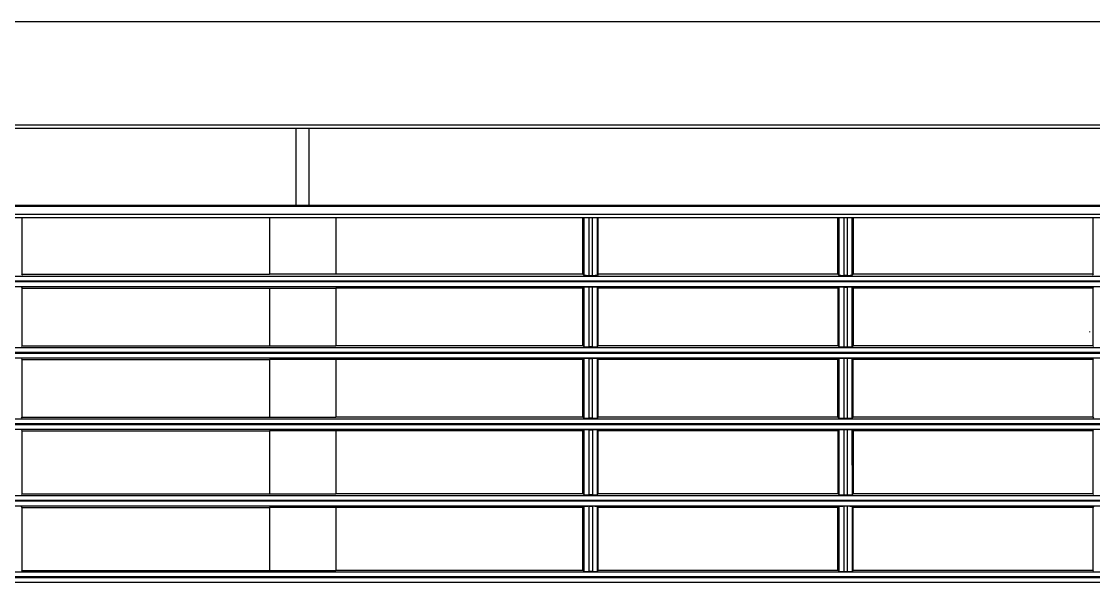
# Model space of a CAD drawing. Header units: millimetres. Extents: x -13830 to 215738, y -24143 to 193994.
# Drawn here: x 53665.7 to 53876, y 95818.5 to 95928.5 of the extents above; entities that cross this region are included whole.
import ezdxf

# ---------------------------------------------------------------- set-up
doc = ezdxf.new("R2010")
doc.units = ezdxf.units.MM
doc.header["$LTSCALE"] = 100
doc.layers.add('A-Fin-Stone', color=64, linetype='CONTINUOUS')
doc.layers.add('PRANDCM', color=7, linetype='CONTINUOUS')
doc.layers.add('M-2019.7.9', color=6, linetype='CONTINUOUS', lineweight=15)

# ---------------------------------------------------------------- blocks, each defined once
blk = doc.blocks.new('FXAP22-36NVC-F')
at = {"layer": 'PRANDCM', "linetype": 'Continuous'}
for p, q in [((303.89, 419.32), (929.89, 419.32)), ((929.14, 419.42), (304.64, 419.42)), ((305.14, 420.42), (928.64, 420.42)), ((928.64, 418.32), (305.14, 418.32)), ((461.89, 418.03), (461.73, 418.2)), ((461.89, 405.69), (461.89, 418.03)), ((461.89, 418.03), (508.89, 418.03)), ((509.05, 418.2), (508.89, 418.03)), ((508.89, 418.03), (508.89, 418.03)), ((508.89, 418.03), (508.89, 405.69)), ((509.06, 418.2), (509.05, 418.2)), ((509.05, 418.2), (509.05, 416.83)), ((509.05, 416.83), (509.05, 415.53)), ((509.08, 418.21), (509.06, 418.2)), ((509.11, 418.21), (509.08, 418.21)), ((509.14, 418.22), (509.11, 418.21)), ((509.18, 418.22), (509.14, 418.22)), ((509.23, 418.22), (509.18, 418.22)), ((509.29, 418.23), (509.23, 418.22)), ((509.36, 418.23), (509.29, 418.23)), ((509.43, 418.24), (509.36, 418.23)), ((509.51, 418.24), (509.43, 418.24)), ((509.59, 418.24), (509.51, 418.24)), ((509.68, 418.24), (509.59, 418.24)), ((509.76, 418.24), (509.68, 418.24)), ((509.85, 418.25), (509.76, 418.24)), ((509.95, 418.25), (509.85, 418.25)), ((510.05, 418.25), (509.95, 418.25)), ((510.73, 418.25), (510.05, 418.25)), ((510.05, 416.87), (510.05, 418.25)), ((510.05, 415.56), (510.05, 416.87)), ((511.73, 418.2), (511.89, 418.03)), ((511.73, 416.83), (511.73, 418.2)), ((511.73, 415.53), (511.73, 416.83)), ((511.89, 418.03), (558.89, 418.03)), ((511.89, 418.03), (511.89, 418.03)), ((511.89, 418.03), (511.89, 405.69)), ((559.05, 418.2), (558.89, 418.03)), ((558.89, 418.03), (558.89, 405.69)), ((559.06, 418.2), (559.05, 418.2)), ((559.08, 418.21), (559.06, 418.2)), ((559.11, 418.21), (559.08, 418.21)), ((559.14, 418.22), (559.11, 418.21)), ((559.18, 418.22), (559.14, 418.22)), ((559.23, 418.22), (559.18, 418.22)), ((559.29, 418.23), (559.23, 418.22)), ((559.36, 418.23), (559.29, 418.23)), ((559.43, 418.24), (559.36, 418.23)), ((559.51, 418.24), (559.43, 418.24)), ((559.59, 418.24), (559.51, 418.24)), ((559.68, 418.24), (559.59, 418.24)), ((559.76, 418.24), (559.68, 418.24)), ((559.85, 418.25), (559.76, 418.24)), ((559.95, 418.25), (559.85, 418.25)), ((560.05, 418.25), (559.95, 418.25)), ((560.05, 418.25), (560.73, 418.25)), ((560.05, 416.87), (560.05, 418.25)), ((560.05, 415.56), (560.05, 416.87)), ((561.73, 418.2), (561.89, 418.03)), ((561.89, 418.03), (561.89, 405.69)), ((561.89, 418.03), (610.39, 418.03)), ((610.39, 405.69), (610.39, 418.03)), ((623.39, 418.03), (610.39, 418.03)), ((671.89, 418.03), (623.39, 418.03)), ((623.39, 405.69), (623.39, 418.03)), ((672.05, 418.2), (671.89, 418.03)), ((671.89, 418.03), (671.89, 405.69)), ((509.05, 415.53), (509.05, 414.27)), ((510.05, 414.29), (510.05, 415.56)), ((511.73, 414.27), (511.73, 415.53)), ((560.05, 414.29), (560.05, 415.56)), ((509.05, 414.27), (509.05, 413.05)), ((509.05, 413.05), (509.05, 411.84)), ((510.05, 413.06), (510.05, 414.29)), ((510.05, 411.84), (510.05, 413.06)), ((511.73, 413.05), (511.73, 414.27)), ((511.73, 411.84), (511.73, 413.05)), ((560.05, 413.06), (560.05, 414.29)), ((560.05, 411.84), (560.05, 413.06)), ((509.05, 411.84), (509.05, 410.64)), ((509.05, 410.64), (509.05, 409.42)), ((510.05, 410.63), (510.05, 411.84)), ((510.05, 409.4), (510.05, 410.63)), ((511.72, 409.42), (511.73, 410.64)), ((511.73, 410.64), (511.73, 411.84)), ((560.05, 410.63), (560.05, 411.84)), ((560.05, 409.4), (560.05, 410.63)), ((509.05, 409.42), (509.05, 408.17)), ((509.05, 408.17), (509.05, 406.88)), ((510.05, 408.14), (510.05, 409.4)), ((510.05, 406.84), (510.05, 408.14)), ((511.72, 408.17), (511.72, 409.42)), ((511.72, 406.88), (511.72, 408.17)), ((560.05, 408.14), (560.05, 409.4)), ((560.05, 406.84), (560.05, 408.14)), ((509.05, 406.88), (509.05, 405.52)), ((510.05, 405.47), (510.05, 406.84)), ((511.72, 405.52), (511.72, 406.88)), ((560.05, 405.47), (560.05, 406.84)), ((303.89, 404.32), (929.89, 404.32)), ((929.14, 404.42), (304.64, 404.42)), ((305.14, 405.42), (928.64, 405.42)), ((461.72, 405.52), (461.89, 405.69)), ((461.89, 405.69), (508.89, 405.69)), ((508.89, 405.69), (509.05, 405.52)), ((508.89, 405.69), (508.89, 405.69)), ((510.05, 405.47), (510.73, 405.47)), ((510.73, 405.47), (510.83, 405.47)), ((510.83, 405.47), (510.92, 405.47)), ((510.92, 405.47), (511.01, 405.48)), ((511.01, 405.48), (511.1, 405.48)), ((511.1, 405.48), (511.18, 405.48)), ((511.18, 405.48), (511.27, 405.48)), ((511.27, 405.48), (511.34, 405.48)), ((511.34, 405.48), (511.42, 405.49)), ((511.42, 405.49), (511.48, 405.49)), ((511.48, 405.49), (511.54, 405.5)), ((511.54, 405.5), (511.59, 405.5)), ((511.59, 405.5), (511.63, 405.5)), ((511.63, 405.5), (511.67, 405.51)), ((511.67, 405.51), (511.69, 405.51)), ((511.69, 405.51), (511.71, 405.52)), ((511.71, 405.52), (511.72, 405.52)), ((511.89, 405.69), (511.72, 405.52)), ((511.89, 405.69), (558.89, 405.69)), ((511.89, 405.69), (511.89, 405.69)), ((558.89, 405.69), (559.05, 405.52)), ((560.73, 405.47), (560.05, 405.47)), ((560.73, 405.47), (560.83, 405.47)), ((560.83, 405.47), (560.92, 405.47)), ((560.92, 405.47), (561.01, 405.48)), ((561.01, 405.48), (561.1, 405.48)), ((561.1, 405.48), (561.18, 405.48)), ((561.18, 405.48), (561.27, 405.48)), ((561.27, 405.48), (561.34, 405.48)), ((561.34, 405.48), (561.42, 405.49)), ((561.42, 405.49), (561.48, 405.49)), ((561.48, 405.49), (561.54, 405.5)), ((561.54, 405.5), (561.59, 405.5)), ((561.59, 405.5), (561.63, 405.5)), ((561.63, 405.5), (561.67, 405.51)), ((561.67, 405.51), (561.69, 405.51)), ((561.69, 405.51), (561.71, 405.52)), ((561.71, 405.52), (561.72, 405.52)), ((561.89, 405.69), (561.72, 405.52)), ((561.89, 405.69), (610.39, 405.69)), ((610.39, 405.69), (623.39, 405.69)), ((671.89, 405.69), (623.39, 405.69)), ((671.89, 405.69), (672.05, 405.52)), ((928.64, 403.32), (305.14, 403.32)), ((461.89, 403.02), (461.72, 403.18)), ((461.89, 403.02), (508.88, 403.02)), ((461.89, 390.69), (461.89, 403.02)), ((508.88, 403.02), (508.89, 403.01)), ((509.05, 403.18), (508.89, 403.01)), ((508.89, 401.69), (508.89, 403.01)), ((509.07, 403.19), (509.05, 403.18)), ((509.05, 403.18), (509.05, 401.82)), ((509.05, 401.82), (509.05, 400.52)), ((509.09, 403.19), (509.07, 403.19)), ((509.11, 403.2), (509.09, 403.19)), ((509.14, 403.2), (509.11, 403.2)), ((509.18, 403.21), (509.14, 403.2)), ((509.23, 403.21), (509.18, 403.21)), ((509.29, 403.22), (509.23, 403.21)), ((509.36, 403.22), (509.29, 403.22)), ((509.43, 403.22), (509.36, 403.22)), ((509.51, 403.23), (509.43, 403.22)), ((509.59, 403.23), (509.51, 403.23)), ((509.68, 403.23), (509.59, 403.23)), ((509.76, 403.23), (509.68, 403.23)), ((509.86, 403.23), (509.76, 403.23)), ((509.95, 403.24), (509.86, 403.23)), ((510.05, 403.24), (509.95, 403.24)), ((510.73, 403.24), (510.05, 403.24)), ((510.05, 401.86), (510.05, 403.24)), ((510.05, 400.55), (510.05, 401.86)), ((511.72, 403.18), (511.89, 403.01)), ((511.72, 401.82), (511.72, 403.18)), ((511.72, 400.52), (511.72, 401.82)), ((511.89, 403.02), (511.89, 403.01)), ((511.89, 403.02), (558.89, 403.02)), ((511.89, 401.69), (511.89, 403.01)), ((559.05, 403.18), (558.89, 403.02)), ((558.89, 403.02), (558.89, 390.69)), ((559.07, 403.19), (559.05, 403.18)), ((559.09, 403.19), (559.07, 403.19)), ((559.11, 403.2), (559.09, 403.19)), ((559.14, 403.2), (559.11, 403.2)), ((559.18, 403.21), (559.14, 403.2)), ((559.23, 403.21), (559.18, 403.21)), ((559.29, 403.22), (559.23, 403.21)), ((559.36, 403.22), (559.29, 403.22)), ((559.43, 403.22), (559.36, 403.22)), ((559.51, 403.23), (559.43, 403.22)), ((559.59, 403.23), (559.51, 403.23)), ((559.68, 403.23), (559.59, 403.23)), ((559.76, 403.23), (559.68, 403.23)), ((559.86, 403.23), (559.76, 403.23)), ((559.95, 403.24), (559.86, 403.23)), ((560.05, 403.24), (559.95, 403.24)), ((560.05, 403.24), (560.73, 403.24)), ((560.05, 401.86), (560.05, 403.24)), ((560.05, 400.55), (560.05, 401.86)), ((561.72, 403.18), (561.89, 403.02)), ((561.89, 403.02), (561.89, 390.69)), ((561.89, 403.02), (610.39, 403.02)), ((623.39, 403.02), (610.39, 403.02)), ((610.39, 390.69), (610.39, 403.02)), ((623.39, 390.69), (623.39, 403.02)), ((671.89, 403.02), (623.39, 403.02)), ((672.05, 403.18), (671.89, 403.02)), ((671.89, 403.02), (671.89, 390.69)), ((508.89, 400.42), (508.89, 401.69)), ((508.89, 399.2), (508.89, 400.42)), ((509.05, 400.52), (509.05, 399.26)), ((510.05, 399.28), (510.05, 400.55)), ((511.72, 399.26), (511.72, 400.52)), ((511.89, 400.42), (511.89, 401.69)), ((511.89, 399.2), (511.89, 400.42)), ((560.05, 399.28), (560.05, 400.55)), ((508.89, 398.01), (508.89, 399.2)), ((508.89, 396.83), (508.89, 398.01)), ((509.05, 399.26), (509.05, 398.04)), ((509.05, 398.04), (509.06, 396.83)), ((510.05, 398.05), (510.05, 399.28)), ((510.05, 396.83), (510.05, 398.05)), ((511.72, 398.04), (511.72, 399.26)), ((511.72, 396.83), (511.72, 398.04)), ((511.89, 398.01), (511.89, 399.2)), ((511.89, 396.83), (511.89, 398.01)), ((560.05, 398.05), (560.05, 399.28)), ((560.05, 396.83), (560.05, 398.05)), ((508.89, 395.66), (508.89, 396.83)), ((508.89, 394.48), (508.89, 395.66)), ((509.06, 396.83), (509.06, 395.63)), ((509.06, 395.63), (509.06, 394.41)), ((510.05, 395.62), (510.05, 396.83)), ((510.05, 394.39), (510.05, 395.62)), ((511.72, 395.63), (511.72, 396.83)), ((511.72, 394.41), (511.72, 395.63)), ((511.89, 395.66), (511.89, 396.83)), ((511.89, 394.48), (511.89, 395.66)), ((560.05, 395.62), (560.05, 396.83)), ((560.05, 394.39), (560.05, 395.62)), ((508.89, 393.26), (508.89, 394.48)), ((509.06, 394.41), (509.06, 393.17)), ((510.05, 393.14), (510.05, 394.39)), ((511.72, 393.17), (511.72, 394.41)), ((511.89, 393.26), (511.89, 394.48)), ((560.05, 393.14), (560.05, 394.39)), ((508.89, 392.01), (508.89, 393.26)), ((508.89, 390.7), (508.89, 392.01)), ((509.06, 393.17), (509.06, 391.88)), ((509.06, 391.88), (509.06, 390.53)), ((510.05, 391.84), (510.05, 393.14)), ((510.05, 390.48), (510.05, 391.84)), ((511.72, 391.88), (511.72, 393.17)), ((511.72, 390.53), (511.72, 391.88)), ((511.89, 392.01), (511.89, 393.26)), ((511.89, 390.7), (511.89, 392.01)), ((560.05, 391.84), (560.05, 393.14)), ((560.05, 390.48), (560.05, 391.84)), ((303.89, 389.32), (929.89, 389.32)), ((929.14, 389.42), (304.64, 389.42)), ((305.14, 390.42), (928.64, 390.42)), ((461.72, 390.53), (461.89, 390.69)), ((461.89, 390.69), (508.88, 390.69)), ((508.88, 390.69), (508.89, 390.7)), ((508.89, 390.7), (509.06, 390.53)), ((510.05, 390.48), (510.72, 390.48)), ((510.72, 390.48), (510.82, 390.48)), ((510.82, 390.48), (510.92, 390.48)), ((510.92, 390.48), (511.01, 390.48)), ((511.01, 390.48), (511.1, 390.48)), ((511.1, 390.48), (511.18, 390.48)), ((511.18, 390.48), (511.26, 390.49)), ((511.26, 390.49), (511.34, 390.49)), ((511.34, 390.49), (511.42, 390.49)), ((511.42, 390.49), (511.48, 390.5)), ((511.48, 390.5), (511.54, 390.5)), ((511.54, 390.5), (511.59, 390.5)), ((511.59, 390.5), (511.63, 390.51)), ((511.63, 390.51), (511.67, 390.51)), ((511.67, 390.51), (511.69, 390.52)), ((511.69, 390.52), (511.71, 390.52)), ((511.71, 390.52), (511.72, 390.53)), ((511.89, 390.7), (511.72, 390.53)), ((511.89, 390.69), (511.89, 390.7)), ((511.89, 390.69), (558.89, 390.69)), ((558.89, 390.69), (559.06, 390.53)), ((560.72, 390.48), (560.05, 390.48)), ((560.72, 390.48), (560.82, 390.48)), ((560.82, 390.48), (560.92, 390.48)), ((560.92, 390.48), (561.01, 390.48)), ((561.01, 390.48), (561.1, 390.48)), ((561.1, 390.48), (561.18, 390.48)), ((561.18, 390.48), (561.26, 390.49)), ((561.26, 390.49), (561.34, 390.49)), ((561.34, 390.49), (561.42, 390.49)), ((561.42, 390.49), (561.48, 390.5)), ((561.48, 390.5), (561.54, 390.5)), ((561.54, 390.5), (561.59, 390.5)), ((561.59, 390.5), (561.63, 390.51)), ((561.63, 390.51), (561.67, 390.51)), ((561.67, 390.51), (561.69, 390.52)), ((561.69, 390.52), (561.71, 390.52)), ((561.71, 390.52), (561.72, 390.53)), ((561.89, 390.69), (561.72, 390.53)), ((561.89, 390.69), (610.39, 390.69)), ((610.39, 390.69), (623.39, 390.69)), ((671.89, 390.69), (623.39, 390.69)), ((671.89, 390.69), (672.06, 390.53)), ((928.64, 388.32), (305.14, 388.32)), ((461.89, 388), (461.72, 388.17)), ((461.89, 376.7), (461.89, 388)), ((461.89, 388), (508.88, 388)), ((508.88, 388), (508.89, 388)), ((509.06, 388.17), (508.89, 388)), ((508.89, 388), (508.89, 376.7)), ((509.07, 388.18), (509.06, 388.17)), ((509.06, 388.17), (509.06, 386.91)), ((509.09, 388.18), (509.07, 388.18)), ((509.11, 388.19), (509.09, 388.18)), ((509.14, 388.19), (509.11, 388.19)), ((509.18, 388.19), (509.14, 388.19)), ((509.23, 388.2), (509.18, 388.19)), ((509.29, 388.2), (509.23, 388.2)), ((509.36, 388.21), (509.29, 388.2)), ((509.43, 388.21), (509.36, 388.21)), ((509.51, 388.21), (509.43, 388.21)), ((509.59, 388.22), (509.51, 388.21)), ((509.68, 388.22), (509.59, 388.22)), ((509.76, 388.22), (509.68, 388.22)), ((509.86, 388.22), (509.76, 388.22)), ((509.95, 388.22), (509.86, 388.22)), ((510.06, 388.22), (509.95, 388.22)), ((510.72, 388.22), (510.06, 388.22)), ((510.06, 386.96), (510.06, 388.22)), ((511.72, 388.17), (511.89, 388)), ((511.72, 386.91), (511.72, 388.17)), ((511.89, 388), (511.89, 388)), ((511.89, 388), (558.89, 388)), ((511.89, 388), (511.89, 376.7)), ((559.06, 388.17), (558.89, 388)), ((558.89, 388), (558.89, 376.7)), ((559.07, 388.18), (559.06, 388.17)), ((559.09, 388.18), (559.07, 388.18)), ((559.11, 388.19), (559.09, 388.18)), ((559.14, 388.19), (559.11, 388.19)), ((559.18, 388.19), (559.14, 388.19)), ((559.23, 388.2), (559.18, 388.19)), ((559.29, 388.2), (559.23, 388.2)), ((559.36, 388.21), (559.29, 388.2)), ((559.43, 388.21), (559.36, 388.21)), ((559.51, 388.21), (559.43, 388.21)), ((559.59, 388.22), (559.51, 388.21)), ((559.68, 388.22), (559.59, 388.22)), ((559.76, 388.22), (559.68, 388.22)), ((559.86, 388.22), (559.76, 388.22)), ((559.95, 388.22), (559.86, 388.22)), ((560.06, 388.22), (559.95, 388.22)), ((560.06, 388.22), (560.72, 388.22)), ((560.06, 386.96), (560.06, 388.22)), ((561.72, 388.17), (561.89, 388)), ((561.89, 388), (610.39, 388)), ((561.89, 388), (561.89, 376.7)), ((610.39, 376.7), (610.39, 388)), ((623.39, 388), (610.39, 388)), ((671.89, 388), (623.39, 388)), ((623.39, 376.7), (623.39, 388)), ((672.06, 388.17), (671.89, 388)), ((671.89, 388), (671.89, 376.7)), ((509.06, 386.91), (509.06, 385.72)), ((509.06, 385.72), (509.06, 384.56)), ((510.06, 385.75), (510.06, 386.96)), ((510.06, 384.58), (510.06, 385.75)), ((511.72, 385.72), (511.72, 386.91)), ((511.72, 384.56), (511.72, 385.72)), ((560.06, 385.75), (560.06, 386.96)), ((560.06, 384.58), (560.06, 385.75)), ((509.06, 384.56), (509.06, 383.44)), ((509.06, 383.44), (509.06, 382.33)), ((510.06, 383.45), (510.06, 384.58)), ((510.06, 382.33), (510.06, 383.45)), ((511.72, 383.44), (511.72, 384.56)), ((511.72, 382.33), (511.72, 383.44)), ((560.06, 383.45), (560.06, 384.58)), ((560.06, 382.33), (560.06, 383.45)), ((509.06, 382.33), (509.06, 381.22)), ((509.06, 381.22), (509.06, 380.1)), ((510.06, 381.21), (510.06, 382.33)), ((510.06, 380.08), (510.06, 381.21)), ((511.72, 381.22), (511.72, 382.33)), ((511.72, 380.1), (511.72, 381.22)), ((560.06, 381.21), (560.06, 382.33)), ((560.06, 380.08), (560.06, 381.21)), ((509.06, 380.1), (509.06, 378.96)), ((509.06, 378.96), (509.06, 377.77)), ((510.06, 378.93), (510.06, 380.08)), ((510.06, 377.73), (510.06, 378.93)), ((511.72, 378.96), (511.72, 380.1)), ((511.72, 377.77), (511.72, 378.96)), ((560.06, 378.93), (560.06, 380.08)), ((560.06, 377.73), (560.06, 378.93)), ((461.72, 376.53), (461.89, 376.7)), ((461.89, 376.7), (508.88, 376.7)), ((508.88, 376.7), (508.89, 376.7)), ((508.89, 376.7), (509.06, 376.53)), ((509.06, 377.77), (509.06, 376.53)), ((510.06, 376.48), (510.06, 377.73)), ((510.06, 376.48), (510.72, 376.48)), ((510.72, 376.48), (510.82, 376.48)), ((510.82, 376.48), (510.92, 376.48)), ((510.92, 376.48), (511.01, 376.48)), ((511.01, 376.48), (511.1, 376.49)), ((511.1, 376.49), (511.18, 376.49)), ((511.18, 376.49), (511.26, 376.49)), ((511.26, 376.49), (511.34, 376.49)), ((511.34, 376.49), (511.42, 376.5)), ((511.42, 376.5), (511.48, 376.5)), ((511.48, 376.5), (511.54, 376.5)), ((511.54, 376.5), (511.59, 376.51)), ((511.59, 376.51), (511.63, 376.51)), ((511.63, 376.51), (511.66, 376.52)), ((511.66, 376.52), (511.69, 376.52)), ((511.69, 376.52), (511.7, 376.53)), ((511.7, 376.53), (511.72, 376.53)), ((511.72, 376.53), (511.72, 377.77)), ((511.89, 376.7), (511.72, 376.53)), ((511.89, 376.7), (558.89, 376.7)), ((511.89, 376.7), (511.89, 376.7)), ((558.89, 376.7), (559.06, 376.53)), ((560.06, 376.48), (560.06, 377.73)), ((560.72, 376.48), (560.06, 376.48)), ((560.72, 376.48), (560.82, 376.48)), ((560.82, 376.48), (560.92, 376.48)), ((560.92, 376.48), (561.01, 376.48)), ((561.01, 376.48), (561.1, 376.49)), ((561.1, 376.49), (561.18, 376.49)), ((561.18, 376.49), (561.26, 376.49)), ((561.26, 376.49), (561.34, 376.49)), ((561.34, 376.49), (561.42, 376.5)), ((561.42, 376.5), (561.48, 376.5)), ((561.48, 376.5), (561.54, 376.5)), ((561.54, 376.5), (561.59, 376.51)), ((561.59, 376.51), (561.63, 376.51)), ((561.63, 376.51), (561.66, 376.52)), ((561.66, 376.52), (561.69, 376.52)), ((561.69, 376.52), (561.7, 376.53)), ((561.7, 376.53), (561.72, 376.53)), ((561.89, 376.7), (561.72, 376.53)), ((561.89, 376.7), (610.39, 376.7)), ((610.39, 376.7), (623.39, 376.7)), ((671.89, 376.7), (623.39, 376.7)), ((671.89, 376.7), (672.06, 376.53)), ((303.89, 375.32), (929.89, 375.32)), ((929.14, 375.42), (304.64, 375.42)), ((305.14, 376.42), (928.64, 376.42)), ((928.64, 374.32), (305.14, 374.32)), ((461.89, 373.98), (461.72, 374.16)), ((461.89, 373.98), (508.88, 373.98)), ((461.89, 362.71), (461.89, 373.98)), ((508.88, 373.98), (508.89, 373.98)), ((509.06, 374.16), (508.89, 373.98)), ((508.89, 362.71), (508.89, 373.98)), ((509.07, 374.16), (509.06, 374.16)), ((509.06, 374.16), (509.06, 372.9)), ((509.06, 372.9), (509.06, 371.7)), ((509.09, 374.17), (509.07, 374.16)), ((509.12, 374.17), (509.09, 374.17)), ((509.15, 374.18), (509.12, 374.17)), ((509.19, 374.18), (509.15, 374.18)), ((509.23, 374.19), (509.19, 374.18)), ((509.29, 374.19), (509.23, 374.19)), ((509.36, 374.19), (509.29, 374.19)), ((509.43, 374.2), (509.36, 374.19)), ((509.51, 374.2), (509.43, 374.2)), ((509.59, 374.2), (509.51, 374.2)), ((509.68, 374.21), (509.59, 374.2)), ((509.77, 374.21), (509.68, 374.21)), ((509.86, 374.21), (509.77, 374.21)), ((509.96, 374.21), (509.86, 374.21)), ((510.06, 374.21), (509.96, 374.21)), ((510.72, 374.21), (510.06, 374.21)), ((510.06, 372.94), (510.06, 374.21)), ((510.06, 371.73), (510.06, 372.94)), ((511.72, 374.16), (511.89, 373.98)), ((511.72, 372.9), (511.72, 374.16)), ((511.72, 371.7), (511.72, 372.9)), ((511.89, 362.71), (511.89, 373.98)), ((511.9, 373.98), (511.89, 373.98)), ((511.9, 373.98), (558.89, 373.98)), ((559.06, 374.16), (558.89, 373.98)), ((558.89, 373.98), (558.89, 362.71)), ((559.07, 374.16), (559.06, 374.16)), ((559.09, 374.17), (559.07, 374.16)), ((559.12, 374.17), (559.09, 374.17)), ((559.15, 374.18), (559.12, 374.17)), ((559.19, 374.18), (559.15, 374.18)), ((559.23, 374.19), (559.19, 374.18)), ((559.29, 374.19), (559.23, 374.19)), ((559.36, 374.19), (559.29, 374.19)), ((559.43, 374.2), (559.36, 374.19)), ((559.51, 374.2), (559.43, 374.2)), ((559.59, 374.2), (559.51, 374.2)), ((559.68, 374.21), (559.59, 374.2)), ((559.77, 374.21), (559.68, 374.21)), ((559.86, 374.21), (559.77, 374.21)), ((559.96, 374.21), (559.86, 374.21)), ((560.06, 374.21), (559.96, 374.21)), ((560.06, 374.21), (560.72, 374.21)), ((560.06, 372.94), (560.06, 374.21)), ((560.06, 371.73), (560.06, 372.94)), ((561.72, 374.16), (561.89, 373.98)), ((561.89, 373.98), (561.89, 362.71)), ((561.89, 373.98), (610.39, 373.98)), ((623.39, 373.98), (610.39, 373.98)), ((610.39, 362.71), (610.39, 373.98)), ((671.89, 373.98), (623.39, 373.98)), ((623.39, 362.71), (623.39, 373.98)), ((672.06, 374.16), (671.89, 373.98)), ((671.89, 373.98), (671.89, 362.71)), ((462.54, 371.18), (462.54, 371.31)), ((509.06, 371.7), (509.06, 370.55)), ((509.06, 370.55), (509.06, 369.42)), ((510.06, 370.57), (510.06, 371.73)), ((510.06, 369.44), (510.06, 370.57)), ((511.72, 370.55), (511.72, 371.7)), ((511.72, 369.42), (511.72, 370.55)), ((560.06, 370.57), (560.06, 371.73)), ((560.06, 369.44), (560.06, 370.57)), ((509.06, 369.42), (509.06, 368.32)), ((509.06, 368.32), (509.06, 367.21)), ((510.06, 368.32), (510.06, 369.44)), ((510.06, 367.2), (510.06, 368.32)), ((511.72, 368.32), (511.72, 369.42)), ((511.72, 367.21), (511.72, 368.32)), ((560.06, 368.32), (560.06, 369.44)), ((560.06, 367.2), (560.06, 368.32)), ((509.06, 367.21), (509.06, 366.1)), ((509.06, 366.1), (509.06, 364.95)), ((510.06, 366.08), (510.06, 367.2)), ((510.06, 364.92), (510.06, 366.08)), ((511.71, 366.1), (511.72, 367.21)), ((511.71, 364.95), (511.71, 366.1)), ((560.06, 366.08), (560.06, 367.2)), ((560.06, 364.92), (560.06, 366.08)), ((509.06, 364.95), (509.06, 363.77)), ((510.06, 363.73), (510.06, 364.92)), ((511.71, 363.77), (511.71, 364.95)), ((560.06, 363.73), (560.06, 364.92)), ((305.14, 362.42), (928.64, 362.42)), ((461.89, 362.71), (461.71, 362.54)), ((461.89, 362.71), (508.88, 362.71)), ((508.88, 362.71), (508.89, 362.71)), ((509.06, 362.54), (508.89, 362.71)), ((509.06, 363.77), (509.06, 362.54)), ((510.06, 362.49), (510.06, 363.73)), ((510.72, 362.49), (510.06, 362.49)), ((510.72, 362.49), (510.82, 362.49)), ((510.82, 362.49), (510.91, 362.49)), ((510.91, 362.49), (511.01, 362.49)), ((511.01, 362.49), (511.09, 362.49)), ((511.09, 362.49), (511.18, 362.49)), ((511.18, 362.49), (511.26, 362.5)), ((511.26, 362.5), (511.34, 362.5)), ((511.34, 362.5), (511.41, 362.5)), ((511.41, 362.5), (511.48, 362.51)), ((511.48, 362.51), (511.54, 362.51)), ((511.54, 362.51), (511.59, 362.51)), ((511.59, 362.51), (511.63, 362.52)), ((511.63, 362.52), (511.66, 362.52)), ((511.66, 362.52), (511.68, 362.53)), ((511.68, 362.53), (511.7, 362.53)), ((511.7, 362.53), (511.71, 362.54)), ((511.71, 362.54), (511.71, 363.77)), ((511.71, 362.54), (511.89, 362.71)), ((511.9, 362.71), (511.89, 362.71)), ((511.9, 362.71), (558.89, 362.71)), ((559.06, 362.54), (558.89, 362.71)), ((560.06, 362.49), (560.06, 363.73)), ((560.06, 362.49), (560.72, 362.49)), ((560.72, 362.49), (560.82, 362.49)), ((560.82, 362.49), (560.91, 362.49)), ((560.91, 362.49), (561.01, 362.49)), ((561.01, 362.49), (561.09, 362.49)), ((561.09, 362.49), (561.18, 362.49)), ((561.18, 362.49), (561.26, 362.5)), ((561.26, 362.5), (561.34, 362.5)), ((561.34, 362.5), (561.41, 362.5)), ((561.41, 362.5), (561.48, 362.51)), ((561.48, 362.51), (561.54, 362.51)), ((561.54, 362.51), (561.59, 362.51)), ((561.59, 362.51), (561.63, 362.52)), ((561.63, 362.52), (561.66, 362.52)), ((561.66, 362.52), (561.68, 362.53)), ((561.68, 362.53), (561.7, 362.53)), ((561.7, 362.53), (561.71, 362.54)), ((561.71, 362.54), (561.89, 362.71)), ((561.89, 362.71), (610.39, 362.71)), ((623.39, 362.71), (610.39, 362.71)), ((671.89, 362.71), (623.39, 362.71)), ((672.06, 362.54), (671.89, 362.71)), ((303.89, 361.32), (929.89, 361.32)), ((929.14, 361.42), (304.64, 361.42)), ((928.64, 360.32), (305.13, 360.32)), ((461.71, 360.14), (461.89, 359.96)), ((461.89, 348.92), (461.89, 359.96)), ((461.89, 359.96), (508.88, 359.96)), ((508.88, 359.96), (508.89, 359.96)), ((508.89, 359.96), (509.07, 360.14)), ((509.08, 360.15), (509.07, 360.14)), ((509.1, 360.15), (509.08, 360.15)), ((509.12, 360.16), (509.1, 360.15)), ((509.15, 360.16), (509.12, 360.16)), ((509.19, 360.17), (509.15, 360.16)), ((509.24, 360.17), (509.19, 360.17)), ((509.29, 360.18), (509.24, 360.17)), ((509.36, 360.18), (509.29, 360.18)), ((509.43, 360.18), (509.36, 360.18)), ((509.51, 360.19), (509.43, 360.18)), ((509.59, 360.19), (509.51, 360.19)), ((509.68, 360.19), (509.59, 360.19)), ((509.77, 360.19), (509.68, 360.19)), ((509.86, 360.2), (509.77, 360.19)), ((509.96, 360.2), (509.86, 360.2)), ((510.06, 360.2), (509.96, 360.2)), ((510.06, 360.2), (510.71, 360.2)), ((510.06, 358.98), (510.06, 360.2)), ((510.82, 360.2), (510.71, 360.2)), ((510.92, 360.2), (510.82, 360.2)), ((511.01, 360.19), (510.92, 360.2)), ((511.1, 360.19), (511.01, 360.19)), ((511.19, 360.19), (511.1, 360.19)), ((511.27, 360.19), (511.19, 360.19)), ((511.35, 360.18), (511.27, 360.19)), ((511.42, 360.18), (511.35, 360.18)), ((511.49, 360.18), (511.42, 360.18)), ((511.54, 360.17), (511.49, 360.18)), ((511.59, 360.17), (511.54, 360.17)), ((511.63, 360.16), (511.59, 360.17)), ((511.66, 360.16), (511.63, 360.16)), ((511.68, 360.15), (511.66, 360.16)), ((511.7, 360.15), (511.68, 360.15)), ((511.71, 360.14), (511.7, 360.15)), ((511.89, 359.96), (511.71, 360.14)), ((511.9, 359.96), (511.89, 359.96)), ((511.9, 359.96), (558.89, 359.96)), ((558.89, 359.96), (559.07, 360.14)), ((558.89, 359.96), (558.89, 348.92)), ((559.08, 360.15), (559.07, 360.14)), ((559.1, 360.15), (559.08, 360.15)), ((559.12, 360.16), (559.1, 360.15)), ((559.15, 360.16), (559.12, 360.16)), ((559.19, 360.17), (559.15, 360.16)), ((559.24, 360.17), (559.19, 360.17)), ((559.29, 360.18), (559.24, 360.17)), ((559.36, 360.18), (559.29, 360.18)), ((559.43, 360.18), (559.36, 360.18)), ((559.51, 360.19), (559.43, 360.18)), ((559.59, 360.19), (559.51, 360.19)), ((559.68, 360.19), (559.59, 360.19)), ((559.77, 360.19), (559.68, 360.19)), ((559.86, 360.2), (559.77, 360.19)), ((559.96, 360.2), (559.86, 360.2)), ((560.06, 360.2), (559.96, 360.2)), ((560.71, 360.2), (560.06, 360.2)), ((560.06, 358.98), (560.06, 360.2)), ((560.82, 360.2), (560.71, 360.2)), ((560.92, 360.2), (560.82, 360.2)), ((561.01, 360.19), (560.92, 360.2)), ((561.1, 360.19), (561.01, 360.19)), ((561.19, 360.19), (561.1, 360.19)), ((561.27, 360.19), (561.19, 360.19)), ((561.35, 360.18), (561.27, 360.19)), ((561.42, 360.18), (561.35, 360.18)), ((561.49, 360.18), (561.42, 360.18)), ((561.54, 360.17), (561.49, 360.18)), ((561.59, 360.17), (561.54, 360.17)), ((561.63, 360.16), (561.59, 360.17)), ((561.66, 360.16), (561.63, 360.16)), ((561.68, 360.15), (561.66, 360.16)), ((561.7, 360.15), (561.68, 360.15)), ((561.71, 360.14), (561.7, 360.15)), ((561.89, 359.96), (561.71, 360.14)), ((561.89, 359.96), (610.39, 359.96)), ((561.89, 359.96), (561.89, 348.92)), ((610.39, 348.92), (610.39, 359.96)), ((610.39, 359.96), (623.39, 359.96)), ((623.39, 348.92), (623.39, 359.96)), ((671.89, 359.96), (623.39, 359.96)), ((671.89, 359.96), (672.07, 360.14)), ((671.89, 359.96), (671.89, 348.92)), ((510.06, 357.81), (510.06, 358.98)), ((510.06, 356.69), (510.06, 357.81)), ((560.06, 357.81), (560.06, 358.98)), ((560.06, 356.69), (560.06, 357.81)), ((510.07, 355.6), (510.06, 356.69)), ((510.07, 354.52), (510.07, 355.6)), ((560.07, 355.6), (560.06, 356.69)), ((560.07, 354.52), (560.07, 355.6)), ((510.07, 353.45), (510.07, 354.52)), ((510.07, 352.37), (510.07, 353.45)), ((560.07, 353.45), (560.07, 354.52)), ((560.07, 352.37), (560.07, 353.45)), ((510.07, 351.26), (510.07, 352.37)), ((510.07, 350.12), (510.07, 351.26)), ((560.07, 351.26), (560.07, 352.37)), ((560.07, 350.12), (560.07, 351.26)), ((510.07, 348.92), (510.07, 350.12)), ((560.07, 348.92), (560.07, 350.12)), ((928.89, 348.19), (304.89, 348.19)), ((305.14, 348.92), (928.64, 348.92)), ((303.14, 346.69), (930.64, 346.69)), ((929.09, 346.42), (304.69, 346.42)), ((615.64, 346.42), (615.64, 331.42)), ((618.14, 346.42), (618.14, 331.42)), ((310.12, 331.42), (922.57, 331.42)), ((922.57, 330.66), (310.12, 330.66)), ((1042.62, 310.42), (293.16, 310.42))]:
    blk.add_line(p, q, dxfattribs=at)
for centre, radius, start, end in [((-338189.63, 460.71), 338700.36, 359.990656, 359.992817), ((510.87, 411.13), 7.12, 83.0524, 91.1095), ((323852.58, 459.25), 323293.53, 180.007275, 180.009521), ((-338139.73, 460.71), 338700.46, 359.990656, 359.992817), ((560.87, 411.13), 7.12, 83.0524, 91.1095), ((-324641.99, 459.53), 325203.72, 359.990486, 359.992718), ((509.91, 412.61), 7.14, 263.1001, 271.1285), ((559.91, 412.61), 7.14, 263.1001, 271.1285), ((-303207.3, 456.34), 303718.03, 359.987576, 359.989983), ((510.86, 396.13), 7.1, 82.9983, 91.0695), ((281351.04, 452.76), 280791.99, 180.010116, 180.012699), ((-303157.08, 456.34), 303717.81, 359.987576, 359.989983), ((560.86, 396.13), 7.1, 82.9983, 91.0695), ((-280227.97, 452.76), 280789.69, 359.987301, 359.989884), ((509.92, 397.61), 7.14, 263.0606, 271.0953), ((559.92, 397.61), 7.14, 263.0606, 271.0953), ((510.85, 381.13), 7.09, 82.9299, 91.0163), ((-266981.72, 450.21), 267492.45, 359.984208, 359.986723), ((241404.62, 444.43), 240845.57, 180.013383, 180.016151), ((-266931.79, 450.21), 267492.52, 359.984208, 359.986723), ((560.85, 381.13), 7.09, 82.9299, 91.0163), ((-240403.11, 444.46), 240964.84, 359.98385, 359.986617), ((509.93, 383.61), 7.13, 263.0111, 271.0532), ((559.93, 383.61), 7.13, 263.0111, 271.0532), ((510.84, 367.13), 7.08, 82.8515, 90.9523), ((-226876.86, 441.05), 227387.59, 359.980205, 359.983159), ((200438.89, 433.3), 199879.83, 180.016954, 180.020284), ((560.84, 367.13), 7.08, 82.8515, 90.9523), ((-226826.91, 441.05), 227387.64, 359.980205, 359.983159), ((-199448.09, 433.34), 200009.82, 359.979717, 359.983045), ((509.94, 369.61), 7.12, 262.9481, 270.9984), ((559.94, 369.61), 7.12, 262.9481, 270.9984), ((-855556.28, 410.21), 856065.17, 359.995898, 359.996637), ((156825.87, 418.05), 156316.81, 180.021226, 180.025339), ((-188334.02, 429.91), 188844.75, 359.975428, 359.97885), ((-156156.24, 418.19), 156667.96, 359.974666, 359.97877), ((856576.89, 410.21), 856065, 180.003363, 180.004102), ((156875.9, 418.05), 156316.84, 180.021226, 180.025339), ((-188283.98, 429.91), 188844.71, 359.975428, 359.97885), ((-156106.26, 418.19), 156667.98, 359.974666, 359.97877)]:
    blk.add_arc(centre, radius, start, end, dxfattribs=at)
blk = doc.blocks.new('A$C42397DEC')
at = {"layer": 'M-2019.7.9', "rotation": 180}
blk.add_blockref('FXAP22-36NVC-F', (12494.13, -8559.58), dxfattribs=at)

msp = doc.modelspace()

# ---------------------------------------------------------------- block references
at = {"layer": 'A-Fin-Stone'}
msp.add_blockref('A$C42397DEC', (41843.59, 104798.53), dxfattribs=at)

doc.saveas('drawing.dxf')
